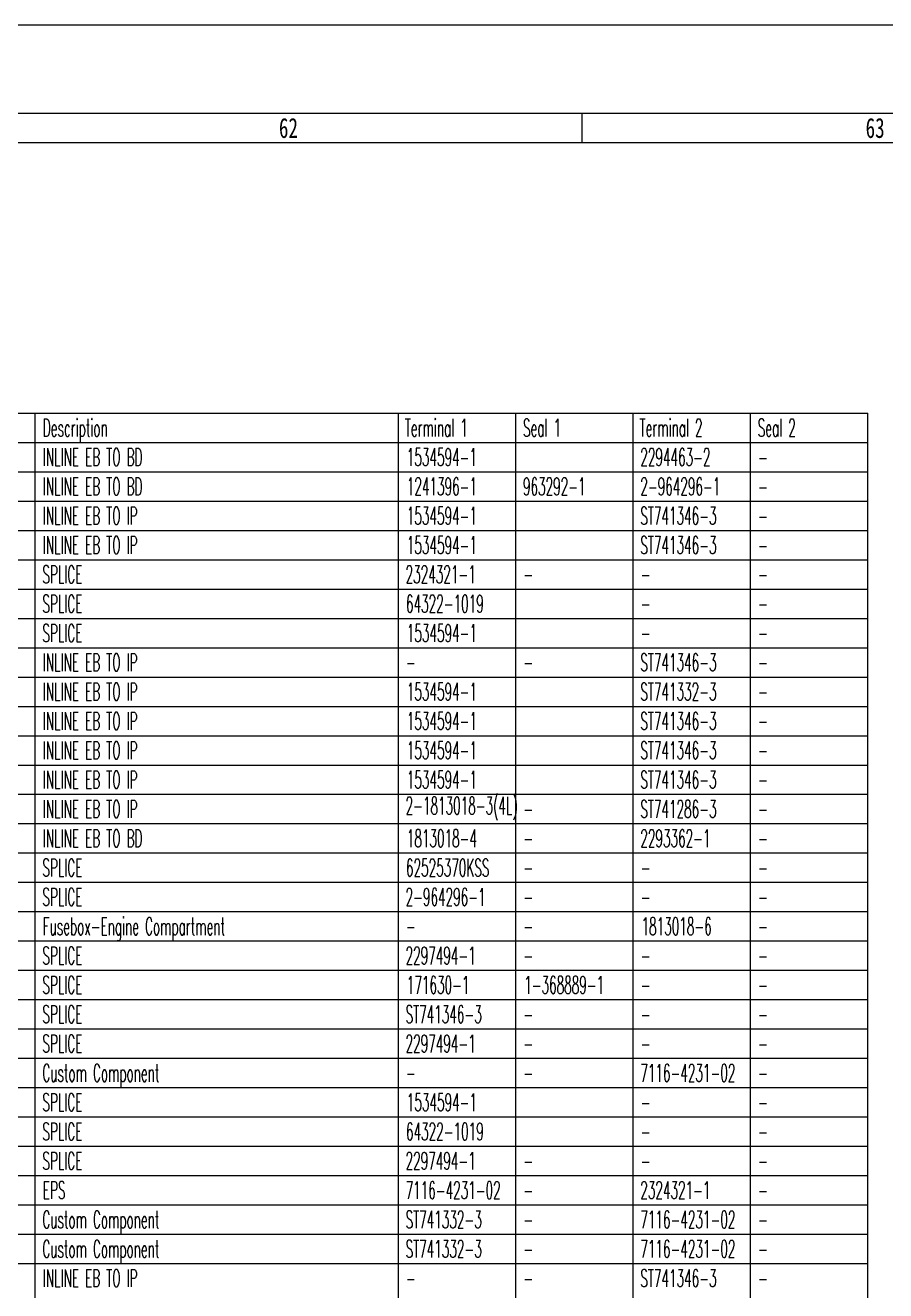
# Model space of a CAD drawing. Header units: inches. Extents: x 47316 to 59086, y 3141 to 11743.
# Drawn here: x 56373.1 to 56519.7, y 10083.3 to 10299.1 of the extents above; entities that cross this region are included whole.
import ezdxf

# ---------------------------------------------------------------- set-up
doc = ezdxf.new("R2010")
doc.units = ezdxf.units.IN
doc.header["$MEASUREMENT"] = 0
doc.styles.add('MtX_FangSong_GB2312', font='')
doc.styles.get("Standard").update_dxf_attribs({"font": ''})
doc.styles.get('MtX_FangSong_GB2312').set_extended_font_data('FangSong_GB2312')
doc.styles.get('Standard').set_extended_font_data('SimSun')

msp = doc.modelspace()

# ---------------------------------------------------------------- linework, layer by layer
at = {"color": 0, "lineweight": 15}
for p, q in [((57387.93, 10299.08), (50247.93, 10299.08)), ((50267.93, 10284.08), (57267.93, 10284.08)), ((56467.93, 10279.08), (56467.93, 10284.08)), ((50267.93, 10279.08), (57367.93, 10279.08))]:
    msp.add_line(p, q, dxfattribs=at)
at = {"color": 0, "linetype": 'Continuous', "lineweight": 15}
for p, q in [((56189.8, 10232.95), (56516.65, 10232.95)), ((56374.76, 9727.95), (56374.76, 10232.95)), ((56436.65, 9727.95), (56436.65, 10232.95)), ((56456.65, 9727.95), (56456.65, 10232.95)), ((56476.65, 9727.95), (56476.65, 10232.95)), ((56496.65, 9727.95), (56496.65, 10232.95)), ((56516.65, 9727.95), (56516.65, 10232.95)), ((56189.8, 10227.95), (56516.65, 10227.95)), ((56189.8, 10222.95), (56516.65, 10222.95)), ((56189.8, 10217.95), (56516.65, 10217.95)), ((56189.8, 10212.95), (56516.65, 10212.95)), ((56189.8, 10207.95), (56516.65, 10207.95)), ((56189.8, 10202.95), (56516.65, 10202.95)), ((56189.8, 10197.95), (56516.65, 10197.95)), ((56189.8, 10192.95), (56516.65, 10192.95)), ((56189.8, 10187.95), (56516.65, 10187.95)), ((56189.8, 10182.95), (56516.65, 10182.95)), ((56189.8, 10177.95), (56516.65, 10177.95)), ((56189.8, 10172.95), (56516.65, 10172.95)), ((56189.8, 10167.95), (56516.65, 10167.95)), ((56189.8, 10162.95), (56516.65, 10162.95)), ((56189.8, 10157.95), (56516.65, 10157.95)), ((56189.8, 10152.95), (56516.65, 10152.95)), ((56189.8, 10147.95), (56516.65, 10147.95)), ((56189.8, 10142.95), (56516.65, 10142.95)), ((56189.8, 10137.95), (56516.65, 10137.95)), ((56189.8, 10132.95), (56516.65, 10132.95)), ((56189.8, 10127.95), (56516.65, 10127.95)), ((56189.8, 10122.95), (56516.65, 10122.95)), ((56189.8, 10117.95), (56516.65, 10117.95)), ((56189.8, 10112.95), (56516.65, 10112.95)), ((56189.8, 10107.95), (56516.65, 10107.95)), ((56189.8, 10102.95), (56516.65, 10102.95)), ((56189.8, 10097.95), (56516.65, 10097.95)), ((56189.8, 10092.95), (56516.65, 10092.95)), ((56189.8, 10087.95), (56516.65, 10087.95))]:
    msp.add_line(p, q, dxfattribs=at)

# ---------------------------------------------------------------- texts
at = {"color": 0, "lineweight": 15, "style": 'MtX_FangSong_GB2312', "width": 0.7}
for s, p in [('62', (56416.29, 10279.88)), ('63', (56516.26, 10279.88))]:
    msp.add_text(s, height=3.4, dxfattribs=at).set_placement(p)
at = {"color": 140, "linetype": 'Continuous', "lineweight": 15, "char_height": 3, "attachment_point": 1}
for s, insert, width in [('\\Fromans.shx;\\W0.5000000000;\\T1.0000000000;\\o\\lDescription', (56376.05, 10231.95), 12.2857), ('\\Fromans.shx;\\W0.5000000000;\\T1.0000000000;\\o\\lTerminal 1', (56437.73, 10231.95), 12.2857), ('\\Fromans.shx;\\W0.5000000000;\\T1.0000000000;\\o\\lSeal 1', (56457.87, 10231.95), 7.5714), ('\\Fromans.shx;\\W0.5000000000;\\T1.0000000000;\\o\\lTerminal 2', (56477.73, 10231.95), 12.2857), ('\\Fromans.shx;\\W0.5000000000;\\T1.0000000000;\\o\\lSeal 2', (56497.87, 10231.95), 7.5714)]:
    msp.add_mtext(s, dxfattribs=dict(at, insert=insert, width=width))
at = {"color": 7, "linetype": 'Continuous', "lineweight": 15, "char_height": 3, "attachment_point": 1}
for s, insert, width in [('\\Fromans.shx;\\W0.5000000000;\\T1.0000000000;\\o\\lINLINE EB TO BD', (56376.05, 10226.95), 19.9286), ('\\Fromans.shx;\\W0.5000000000;\\T1.0000000000;\\o\\l1534594-1', (56438.08, 10226.95), 13.2857), ('\\Fromans.shx;\\W0.5000000000;\\T1.0000000000;\\o\\l2294463-2', (56477.87, 10226.95), 13.2857), ('\\Fromans.shx;\\W0.5000000000;\\T1.0000000000;\\o\\l-', (56497.94, 10226.95), 1.8571), ('\\Fromans.shx;\\W0.5000000000;\\T1.0000000000;\\o\\lINLINE EB TO BD', (56376.05, 10221.95), 19.9286), ('\\Fromans.shx;\\W0.5000000000;\\T1.0000000000;\\o\\l1241396-1', (56438.08, 10221.95), 13.2857), ('\\Fromans.shx;\\W0.5000000000;\\T1.0000000000;\\o\\l963292-1', (56457.87, 10221.95), 11.8571), ('\\Fromans.shx;\\W0.5000000000;\\T1.0000000000;\\o\\l2-964296-1', (56477.87, 10221.95), 15.1429), ('\\Fromans.shx;\\W0.5000000000;\\T1.0000000000;\\o\\l-', (56497.94, 10221.95), 1.8571), ('\\Fromans.shx;\\W0.5000000000;\\T1.0000000000;\\o\\lINLINE EB TO IP', (56376.05, 10216.95), 19), ('\\Fromans.shx;\\W0.5000000000;\\T1.0000000000;\\o\\l1534594-1', (56438.08, 10216.95), 13.2857), ('\\Fromans.shx;\\W0.5000000000;\\T1.0000000000;\\o\\lST741346-3', (56477.87, 10216.95), 14.4286), ('\\Fromans.shx;\\W0.5000000000;\\T1.0000000000;\\o\\l-', (56497.94, 10216.95), 1.8571), ('\\Fromans.shx;\\W0.5000000000;\\T1.0000000000;\\o\\lINLINE EB TO IP', (56376.05, 10211.95), 19), ('\\Fromans.shx;\\W0.5000000000;\\T1.0000000000;\\o\\l1534594-1', (56438.08, 10211.95), 13.2857), ('\\Fromans.shx;\\W0.5000000000;\\T1.0000000000;\\o\\lST741346-3', (56477.87, 10211.95), 14.4286), ('\\Fromans.shx;\\W0.5000000000;\\T1.0000000000;\\o\\l-', (56497.94, 10211.95), 1.8571), ('\\Fromans.shx;\\W0.5000000000;\\T1.0000000000;\\o\\lSPLICE', (56375.98, 10206.95), 7.5714), ('\\Fromans.shx;\\W0.5000000000;\\T1.0000000000;\\o\\l2324321-1', (56437.87, 10206.95), 13.2857), ('\\Fromans.shx;\\W0.5000000000;\\T1.0000000000;\\o\\l-', (56457.94, 10206.95), 1.8571), ('\\Fromans.shx;\\W0.5000000000;\\T1.0000000000;\\o\\l-', (56477.94, 10206.95), 1.8571), ('\\Fromans.shx;\\W0.5000000000;\\T1.0000000000;\\o\\l-', (56497.94, 10206.95), 1.8571), ('\\Fromans.shx;\\W0.5000000000;\\T1.0000000000;\\o\\lSPLICE', (56375.98, 10201.95), 7.5714), ('\\Fromans.shx;\\W0.5000000000;\\T1.0000000000;\\o\\l64322-1019', (56437.94, 10201.95), 14.7143), ('\\Fromans.shx;\\W0.5000000000;\\T1.0000000000;\\o\\l-', (56477.94, 10201.95), 1.8571), ('\\Fromans.shx;\\W0.5000000000;\\T1.0000000000;\\o\\l-', (56497.94, 10201.95), 1.8571), ('\\Fromans.shx;\\W0.5000000000;\\T1.0000000000;\\o\\lSPLICE', (56375.98, 10196.95), 7.5714), ('\\Fromans.shx;\\W0.5000000000;\\T1.0000000000;\\o\\l1534594-1', (56438.08, 10196.95), 13.2857), ('\\Fromans.shx;\\W0.5000000000;\\T1.0000000000;\\o\\l-', (56477.94, 10196.95), 1.8571), ('\\Fromans.shx;\\W0.5000000000;\\T1.0000000000;\\o\\l-', (56497.94, 10196.95), 1.8571), ('\\Fromans.shx;\\W0.5000000000;\\T1.0000000000;\\o\\lINLINE EB TO IP', (56376.05, 10191.95), 19), ('\\Fromans.shx;\\W0.5000000000;\\T1.0000000000;\\o\\lST741346-3', (56477.87, 10191.95), 14.4286), ('\\Fromans.shx;\\W0.5000000000;\\T1.0000000000;\\o\\l-', (56437.94, 10191.95), 1.8571), ('\\Fromans.shx;\\W0.5000000000;\\T1.0000000000;\\o\\l-', (56457.94, 10191.95), 1.8571), ('\\Fromans.shx;\\W0.5000000000;\\T1.0000000000;\\o\\l-', (56497.94, 10191.95), 1.8571), ('\\Fromans.shx;\\W0.5000000000;\\T1.0000000000;\\o\\lINLINE EB TO IP', (56376.05, 10186.95), 19), ('\\Fromans.shx;\\W0.5000000000;\\T1.0000000000;\\o\\l1534594-1', (56438.08, 10186.95), 13.2857), ('\\Fromans.shx;\\W0.5000000000;\\T1.0000000000;\\o\\lST741332-3', (56477.87, 10186.95), 14.4286), ('\\Fromans.shx;\\W0.5000000000;\\T1.0000000000;\\o\\l-', (56497.94, 10186.95), 1.8571), ('\\Fromans.shx;\\W0.5000000000;\\T1.0000000000;\\o\\lINLINE EB TO IP', (56376.05, 10181.95), 19), ('\\Fromans.shx;\\W0.5000000000;\\T1.0000000000;\\o\\l1534594-1', (56438.08, 10181.95), 13.2857), ('\\Fromans.shx;\\W0.5000000000;\\T1.0000000000;\\o\\lST741346-3', (56477.87, 10181.95), 14.4286), ('\\Fromans.shx;\\W0.5000000000;\\T1.0000000000;\\o\\l-', (56497.94, 10181.95), 1.8571), ('\\Fromans.shx;\\W0.5000000000;\\T1.0000000000;\\o\\lINLINE EB TO IP', (56376.05, 10176.95), 19), ('\\Fromans.shx;\\W0.5000000000;\\T1.0000000000;\\o\\l1534594-1', (56438.08, 10176.95), 13.2857), ('\\Fromans.shx;\\W0.5000000000;\\T1.0000000000;\\o\\lST741346-3', (56477.87, 10176.95), 14.4286), ('\\Fromans.shx;\\W0.5000000000;\\T1.0000000000;\\o\\l-', (56497.94, 10176.95), 1.8571), ('\\Fromans.shx;\\W0.5000000000;\\T1.0000000000;\\o\\lINLINE EB TO IP', (56376.05, 10171.95), 19), ('\\Fromans.shx;\\W0.5000000000;\\T1.0000000000;\\o\\l1534594-1', (56438.08, 10171.95), 13.2857), ('\\Fromans.shx;\\W0.5000000000;\\T1.0000000000;\\o\\lST741346-3', (56477.87, 10171.95), 14.4286), ('\\Fromans.shx;\\W0.5000000000;\\T1.0000000000;\\o\\l-', (56497.94, 10171.95), 1.8571), ('\\Fromans.shx;\\W0.5000000000;\\T1.0000000000;\\o\\l2-1813018-3(4L)', (56437.87, 10167.52), 21.2143), ('\\Fromans.shx;\\W0.5000000000;\\T1.0000000000;\\o\\lINLINE EB TO IP', (56376.05, 10166.95), 19), ('\\Fromans.shx;\\W0.5000000000;\\T1.0000000000;\\o\\l-', (56457.94, 10166.95), 1.8571), ('\\Fromans.shx;\\W0.5000000000;\\T1.0000000000;\\o\\lST741286-3', (56477.87, 10166.95), 14.4286), ('\\Fromans.shx;\\W0.5000000000;\\T1.0000000000;\\o\\l-', (56497.94, 10166.95), 1.8571), ('\\Fromans.shx;\\W0.5000000000;\\T1.0000000000;\\o\\lINLINE EB TO BD', (56376.05, 10161.95), 19.9286), ('\\Fromans.shx;\\W0.5000000000;\\T1.0000000000;\\o\\l1813018-4', (56438.08, 10161.95), 13.2857), ('\\Fromans.shx;\\W0.5000000000;\\T1.0000000000;\\o\\l2293362-1', (56477.87, 10161.95), 13.2857), ('\\Fromans.shx;\\W0.5000000000;\\T1.0000000000;\\o\\l-', (56457.94, 10161.95), 1.8571), ('\\Fromans.shx;\\W0.5000000000;\\T1.0000000000;\\o\\l-', (56497.94, 10161.95), 1.8571), ('\\Fromans.shx;\\W0.5000000000;\\T1.0000000000;\\o\\lSPLICE', (56375.98, 10156.95), 7.5714), ('\\Fromans.shx;\\W0.5000000000;\\T1.0000000000;\\o\\l62525370KSS', (56437.94, 10156.95), 15.7857), ('\\Fromans.shx;\\W0.5000000000;\\T1.0000000000;\\o\\l-', (56457.94, 10156.95), 1.8571), ('\\Fromans.shx;\\W0.5000000000;\\T1.0000000000;\\o\\l-', (56477.94, 10156.95), 1.8571), ('\\Fromans.shx;\\W0.5000000000;\\T1.0000000000;\\o\\l-', (56497.94, 10156.95), 1.8571), ('\\Fromans.shx;\\W0.5000000000;\\T1.0000000000;\\o\\lSPLICE', (56375.98, 10151.95), 7.5714), ('\\Fromans.shx;\\W0.5000000000;\\T1.0000000000;\\o\\l2-964296-1', (56437.87, 10151.95), 15.1429), ('\\Fromans.shx;\\W0.5000000000;\\T1.0000000000;\\o\\l-', (56457.94, 10151.95), 1.8571), ('\\Fromans.shx;\\W0.5000000000;\\T1.0000000000;\\o\\l-', (56477.94, 10151.95), 1.8571), ('\\Fromans.shx;\\W0.5000000000;\\T1.0000000000;\\o\\l-', (56497.94, 10151.95), 1.8571), ('\\Fromans.shx;\\W0.5000000000;\\T1.0000000000;\\o\\lFusebox-Engine Compartment', (56376.05, 10146.95), 34.8571), ('\\Fromans.shx;\\W0.5000000000;\\T1.0000000000;\\o\\l1813018-6', (56478.08, 10146.95), 13.2857), ('\\Fromans.shx;\\W0.5000000000;\\T1.0000000000;\\o\\l-', (56437.94, 10146.95), 1.8571), ('\\Fromans.shx;\\W0.5000000000;\\T1.0000000000;\\o\\l-', (56457.94, 10146.95), 1.8571), ('\\Fromans.shx;\\W0.5000000000;\\T1.0000000000;\\o\\l-', (56497.94, 10146.95), 1.8571), ('\\Fromans.shx;\\W0.5000000000;\\T1.0000000000;\\o\\lSPLICE', (56375.98, 10141.95), 7.5714), ('\\Fromans.shx;\\W0.5000000000;\\T1.0000000000;\\o\\l2297494-1', (56437.87, 10141.95), 13.2857), ('\\Fromans.shx;\\W0.5000000000;\\T1.0000000000;\\o\\l-', (56457.94, 10141.95), 1.8571), ('\\Fromans.shx;\\W0.5000000000;\\T1.0000000000;\\o\\l-', (56477.94, 10141.95), 1.8571), ('\\Fromans.shx;\\W0.5000000000;\\T1.0000000000;\\o\\l-', (56497.94, 10141.95), 1.8571), ('\\Fromans.shx;\\W0.5000000000;\\T1.0000000000;\\o\\lSPLICE', (56375.98, 10136.95), 7.5714), ('\\Fromans.shx;\\W0.5000000000;\\T1.0000000000;\\o\\l171630-1', (56438.08, 10136.95), 11.8571), ('\\Fromans.shx;\\W0.5000000000;\\T1.0000000000;\\o\\l1-368889-1', (56458.08, 10136.95), 15.1429), ('\\Fromans.shx;\\W0.5000000000;\\T1.0000000000;\\o\\l-', (56477.94, 10136.95), 1.8571), ('\\Fromans.shx;\\W0.5000000000;\\T1.0000000000;\\o\\l-', (56497.94, 10136.95), 1.8571), ('\\Fromans.shx;\\W0.5000000000;\\T1.0000000000;\\o\\lSPLICE', (56375.98, 10131.95), 7.5714), ('\\Fromans.shx;\\W0.5000000000;\\T1.0000000000;\\o\\lST741346-3', (56437.87, 10131.95), 14.4286), ('\\Fromans.shx;\\W0.5000000000;\\T1.0000000000;\\o\\l-', (56457.94, 10131.95), 1.8571), ('\\Fromans.shx;\\W0.5000000000;\\T1.0000000000;\\o\\l-', (56477.94, 10131.95), 1.8571), ('\\Fromans.shx;\\W0.5000000000;\\T1.0000000000;\\o\\l-', (56497.94, 10131.95), 1.8571), ('\\Fromans.shx;\\W0.5000000000;\\T1.0000000000;\\o\\lSPLICE', (56375.98, 10126.95), 7.5714), ('\\Fromans.shx;\\W0.5000000000;\\T1.0000000000;\\o\\l2297494-1', (56437.87, 10126.95), 13.2857), ('\\Fromans.shx;\\W0.5000000000;\\T1.0000000000;\\o\\l-', (56457.94, 10126.95), 1.8571), ('\\Fromans.shx;\\W0.5000000000;\\T1.0000000000;\\o\\l-', (56477.94, 10126.95), 1.8571), ('\\Fromans.shx;\\W0.5000000000;\\T1.0000000000;\\o\\l-', (56497.94, 10126.95), 1.8571), ('\\Fromans.shx;\\W0.5000000000;\\T1.0000000000;\\o\\lCustom Component', (56375.98, 10121.95), 22.5), ('\\Fromans.shx;\\W0.5000000000;\\T1.0000000000;\\o\\l7116-4231-02', (56477.87, 10121.95), 18), ('\\Fromans.shx;\\W0.5000000000;\\T1.0000000000;\\o\\l-', (56437.94, 10121.95), 1.8571), ('\\Fromans.shx;\\W0.5000000000;\\T1.0000000000;\\o\\l-', (56457.94, 10121.95), 1.8571), ('\\Fromans.shx;\\W0.5000000000;\\T1.0000000000;\\o\\l-', (56497.94, 10121.95), 1.8571), ('\\Fromans.shx;\\W0.5000000000;\\T1.0000000000;\\o\\lSPLICE', (56375.98, 10116.95), 7.5714), ('\\Fromans.shx;\\W0.5000000000;\\T1.0000000000;\\o\\l1534594-1', (56438.08, 10116.95), 13.2857), ('\\Fromans.shx;\\W0.5000000000;\\T1.0000000000;\\o\\l-', (56477.94, 10116.95), 1.8571), ('\\Fromans.shx;\\W0.5000000000;\\T1.0000000000;\\o\\l-', (56497.94, 10116.95), 1.8571), ('\\Fromans.shx;\\W0.5000000000;\\T1.0000000000;\\o\\lSPLICE', (56375.98, 10111.95), 7.5714), ('\\Fromans.shx;\\W0.5000000000;\\T1.0000000000;\\o\\l64322-1019', (56437.94, 10111.95), 14.7143), ('\\Fromans.shx;\\W0.5000000000;\\T1.0000000000;\\o\\l-', (56477.94, 10111.95), 1.8571), ('\\Fromans.shx;\\W0.5000000000;\\T1.0000000000;\\o\\l-', (56497.94, 10111.95), 1.8571), ('\\Fromans.shx;\\W0.5000000000;\\T1.0000000000;\\o\\lSPLICE', (56375.98, 10106.95), 7.5714), ('\\Fromans.shx;\\W0.5000000000;\\T1.0000000000;\\o\\l2297494-1', (56437.87, 10106.95), 13.2857), ('\\Fromans.shx;\\W0.5000000000;\\T1.0000000000;\\o\\l-', (56457.94, 10106.95), 1.8571), ('\\Fromans.shx;\\W0.5000000000;\\T1.0000000000;\\o\\l-', (56477.94, 10106.95), 1.8571), ('\\Fromans.shx;\\W0.5000000000;\\T1.0000000000;\\o\\l-', (56497.94, 10106.95), 1.8571), ('\\Fromans.shx;\\W0.5000000000;\\T1.0000000000;\\o\\lEPS', (56376.05, 10101.95), 4.2857), ('\\Fromans.shx;\\W0.5000000000;\\T1.0000000000;\\o\\l7116-4231-02', (56437.87, 10101.95), 18), ('\\Fromans.shx;\\W0.5000000000;\\T1.0000000000;\\o\\l-', (56457.94, 10101.95), 1.8571), ('\\Fromans.shx;\\W0.5000000000;\\T1.0000000000;\\o\\l2324321-1', (56477.87, 10101.95), 13.2857), ('\\Fromans.shx;\\W0.5000000000;\\T1.0000000000;\\o\\l-', (56497.94, 10101.95), 1.8571), ('\\Fromans.shx;\\W0.5000000000;\\T1.0000000000;\\o\\lCustom Component', (56375.98, 10096.95), 22.5), ('\\Fromans.shx;\\W0.5000000000;\\T1.0000000000;\\o\\lST741332-3', (56437.87, 10096.95), 14.4286), ('\\Fromans.shx;\\W0.5000000000;\\T1.0000000000;\\o\\l7116-4231-02', (56477.87, 10096.95), 18), ('\\Fromans.shx;\\W0.5000000000;\\T1.0000000000;\\o\\l-', (56457.94, 10096.95), 1.8571), ('\\Fromans.shx;\\W0.5000000000;\\T1.0000000000;\\o\\l-', (56497.94, 10096.95), 1.8571), ('\\Fromans.shx;\\W0.5000000000;\\T1.0000000000;\\o\\lCustom Component', (56375.98, 10091.95), 22.5), ('\\Fromans.shx;\\W0.5000000000;\\T1.0000000000;\\o\\lST741332-3', (56437.87, 10091.95), 14.4286), ('\\Fromans.shx;\\W0.5000000000;\\T1.0000000000;\\o\\l7116-4231-02', (56477.87, 10091.95), 18), ('\\Fromans.shx;\\W0.5000000000;\\T1.0000000000;\\o\\l-', (56457.94, 10091.95), 1.8571), ('\\Fromans.shx;\\W0.5000000000;\\T1.0000000000;\\o\\l-', (56497.94, 10091.95), 1.8571), ('\\Fromans.shx;\\W0.5000000000;\\T1.0000000000;\\o\\lINLINE EB TO IP', (56376.05, 10086.95), 19), ('\\Fromans.shx;\\W0.5000000000;\\T1.0000000000;\\o\\l-', (56437.94, 10086.95), 1.8571), ('\\Fromans.shx;\\W0.5000000000;\\T1.0000000000;\\o\\l-', (56457.94, 10086.95), 1.8571), ('\\Fromans.shx;\\W0.5000000000;\\T1.0000000000;\\o\\lST741346-3', (56477.87, 10086.95), 14.4286), ('\\Fromans.shx;\\W0.5000000000;\\T1.0000000000;\\o\\l-', (56497.94, 10086.95), 1.8571)]:
    msp.add_mtext(s, dxfattribs=dict(at, insert=insert, width=width))

doc.saveas('drawing.dxf')
